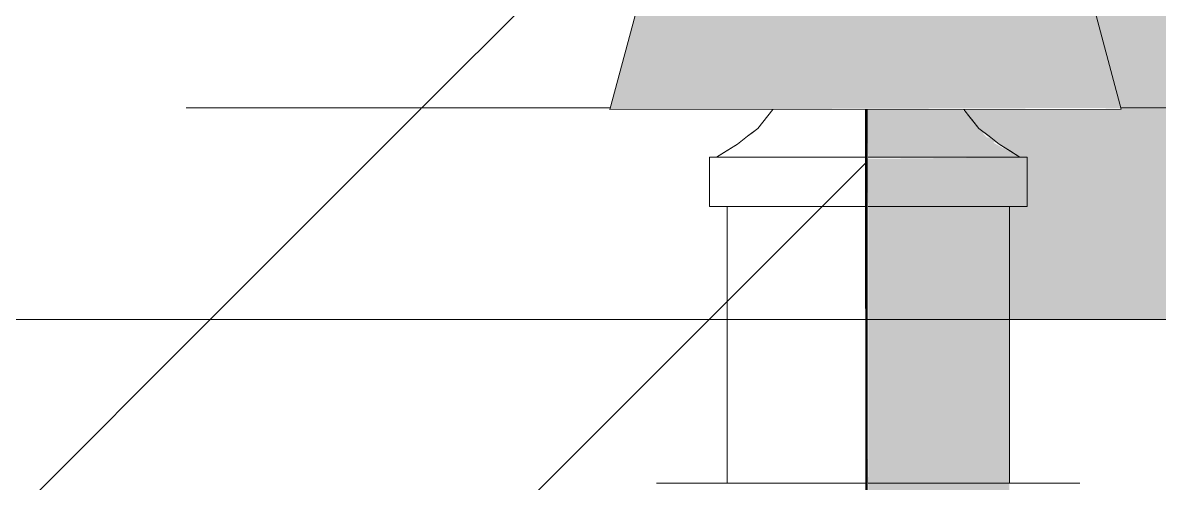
# Model space of a CAD drawing. Header units: millimetres. Extents: x 91786 to 132940, y -1987 to 10096.
# Drawn here: x 124412.3 to 124573.4, y 211.8 to 277.1 of the extents above; entities that cross this region are included whole.
import ezdxf

# ---------------------------------------------------------------- set-up
doc = ezdxf.new("R2010")
doc.units = ezdxf.units.MM
for name, color, linetype, lineweight in [('A-DETL-1', 7, 'Continuous', 40), ('A-DETL-GENF', 7, 'Continuous', 9), ('A-WALL-PATT', 7, 'Continuous', 9), ('I-WALL', 7, 'Continuous', 9), ('P-SANR-FIXT', 7, 'Continuous', 9), ('P-SANR-FIXT-3', 7, 'Continuous', 18)]:
    doc.layers.add(name, color=color, linetype=linetype, lineweight=lineweight)
doc.layers.add('A-DETL-GENF-1', color=7, linetype='Continuous', lineweight=9, true_color=0xe0e0e0)
doc.layers.add('P-SANR-FIXT-2', color=7, linetype='Continuous', lineweight=9, transparency=0.7)
pattern_1 = [(45, (127032.287, 0), (-35.3553, 35.3553), [])]

# ---------------------------------------------------------------- blocks, each defined once
blk = doc.blocks.new('Раковина Roca Debba 50x42 - гибкая подводка_ 640х550х165 PN6_3_ ХВ_ГВ накидная гайка BP DN15_ К-гл_кон_ П DN 50-32631442-Развертка 1_66-4')
at = {"layer": 'P-SANR-FIXT'}
for p, q in [((5787.29, 265), (5764.56, 265)), ((5764.56, 265), (5796.77, 265)), ((5796.77, 265), (5787.29, 265)), ((5807.59, 265), (5796.77, 265)), ((5796.77, 265), (5824.58, 265)), ((5819.56, 265), (5807.59, 265)), ((5824.58, 265), (5819.56, 265)), ((5921, 265), (5897.02, 265)), ((5897.02, 265), (5921, 265)), ((5661, 235), (5841.22, 235)), ((5861, 235), (5661, 235)), ((5841.36, 235), (5861, 235)), ((5921, 235), (5861, 235)), ((5861.22, 235), (5880.54, 235)), ((5880.67, 235), (5881.22, 235)), ((5881.22, 235), (5921, 235))]:
    blk.add_line(p, q, dxfattribs=at)
blk = doc.blocks.new('Раковина Roca Debba 50x42 - гибкая подводка_ 640х550х165 PN6_3_ ХВ_ГВ накидная гайка BP DN15_ К-гл_кон_ П DN 50-V55-Развертка 1_66-4')
at = {"layer": 'P-SANR-FIXT'}
for p, q in [((5765.5, 265), (5764.56, 265)), ((5764.56, 265), (5779.29, 265)), ((5787.29, 265), (5765.5, 265)), ((5779.29, 265), (5824.58, 265)), ((5796.77, 265), (5787.29, 265)), ((5819.56, 265), (5796.77, 265)), ((5824.58, 265), (5819.56, 265)), ((5921, 265), (5897.02, 265)), ((5897.02, 265), (5921, 265)), ((5661, 235), (5841.22, 235)), ((5841.22, 235), (5661, 235)), ((5841.36, 235), (5861, 235)), ((5861, 235), (5841.36, 235)), ((5861.22, 235), (5880.54, 235)), ((5880.54, 235), (5861.22, 235)), ((5880.67, 235), (5881.22, 235)), ((5881.22, 235), (5880.67, 235)), ((5881.22, 235), (5921, 235)), ((5921, 235), (5881.22, 235))]:
    blk.add_line(p, q, dxfattribs=at)
blk = doc.blocks.new('Раковина Roca Debba 50x42 - гибкая подводка_ 640х550х165 PN6_3_ ХВ_ГВ накидная гайка BP DN15_ К-гл_кон_ П DN 50-V56-Развертка 1_66-4')
at = {"layer": 'P-SANR-FIXT'}
for p, q in [((5772.93, 265), (5764.56, 265)), ((5764.56, 265), (5779.29, 265)), ((5824.58, 265), (5772.93, 265)), ((5779.29, 265), (5824.58, 265)), ((5921, 265), (5897.02, 265)), ((5897.02, 265), (5921, 265)), ((5661, 235), (5841.22, 235)), ((5841.22, 235), (5661, 235)), ((5841.36, 235), (5861, 235)), ((5861, 235), (5841.36, 235)), ((5861.22, 235), (5880.54, 235)), ((5880.54, 235), (5861.22, 235)), ((5880.67, 235), (5881.22, 235)), ((5881.22, 235), (5880.67, 235)), ((5881.22, 235), (5921, 235)), ((5921, 235), (5881.22, 235))]:
    blk.add_line(p, q, dxfattribs=at)
blk = doc.blocks.new('Раковина Roca Debba 50x42 - гибкая подводка_ 640х550х165 PN6_3_ ХВ_ГВ накидная гайка BP DN15_ К-гл_кон_ П DN 50-V57-Развертка 1_66-4')
at = {"layer": 'P-SANR-FIXT'}
for p, q in [((5824.58, 265), (5764.56, 265)), ((5764.56, 265), (5787.29, 265)), ((5787.29, 265), (5819.56, 265)), ((5819.56, 265), (5824.58, 265)), ((5921, 265), (5897.02, 265)), ((5897.02, 265), (5921, 265)), ((5661, 235), (5841.22, 235)), ((5841.22, 235), (5661, 235)), ((5841.36, 235), (5861, 235)), ((5861, 235), (5841.36, 235)), ((5861.22, 235), (5880.54, 235)), ((5880.54, 235), (5861.22, 235)), ((5880.67, 235), (5881.22, 235)), ((5881.22, 235), (5880.67, 235)), ((5881.22, 235), (5921, 235)), ((5921, 235), (5881.22, 235))]:
    blk.add_line(p, q, dxfattribs=at)
blk = doc.blocks.new('Раковина Roca Debba 50x42 - гибкая подводка_ 640х550х165 PN6_3_ ХВ_ГВ накидная гайка BP DN15_ К-гл_кон_ П DN 50-V58-Развертка 1_66-4')
at = {"layer": 'P-SANR-FIXT-2'}
for points in [[(5921, 265), (5921, 400), (5874.56, 400), (5874.56, 348.66), (5897.08, 265), (5902.84, 265)], [(5921, 235), (5921, 265), (5874.77, 264.75), (5876.78, 262.09), (5877.09, 261.67), (5877.71, 261.32), (5878.41, 260.67), (5879.43, 259.97), (5880.42, 259.39), (5882.72, 258), (5883.72, 258), (5883.72, 251), (5881.22, 251), (5881.22, 235), (5902.84, 235)]]:
    blk.add_hatch(color=256, dxfattribs=at).paths.add_polyline_path(points)
at = {"layer": 'P-SANR-FIXT'}
for p, q in [((5824.58, 265), (5764.56, 265)), ((5764.56, 265), (5824.58, 265)), ((5921, 265), (5897.02, 265)), ((5897.02, 265), (5921, 265)), ((5661, 235), (5841.22, 235)), ((5841.22, 235), (5661, 235)), ((5841.36, 235), (5861, 235)), ((5861, 235), (5841.36, 235)), ((5861.22, 235), (5880.54, 235)), ((5880.54, 235), (5861.22, 235)), ((5880.67, 235), (5881.22, 235)), ((5881.22, 235), (5880.67, 235)), ((5881.22, 235), (5921, 235)), ((5921, 235), (5881.22, 235))]:
    blk.add_line(p, q, dxfattribs=at)
blk = doc.blocks.new('сифон - Для раковины-V59-Развертка 1_66-4')
at = {"layer": 'P-SANR-FIXT'}
for p, q in [((5841.12, 211.78), (5831.22, 211.78)), ((5831.22, 211.78), (5861, 211.78)), ((5853.46, 211.78), (5841.12, 211.78)), ((5861, 211.78), (5853.5, 211.78)), ((5881.33, 211.78), (5861.22, 211.78)), ((5861.22, 211.78), (5891.22, 211.78)), ((5882.44, 211.78), (5881.33, 211.78)), ((5887.2, 211.78), (5882.44, 211.78)), ((5891.22, 211.78), (5887.2, 211.78))]:
    blk.add_line(p, q, dxfattribs=at)
at = {"layer": 'P-SANR-FIXT-3'}
for p, q in [((5838.72, 258), (5838.72, 251)), ((5838.72, 258), (5839.63, 258)), ((5843.02, 258), (5838.72, 258)), ((5839.72, 258), (5839.77, 258)), ((5839.77, 258), (5839.72, 258)), ((5839.77, 258), (5861, 258)), ((5861, 258), (5839.77, 258)), ((5839.83, 258), (5861, 258)), ((5861, 258), (5843.02, 258)), ((5861.22, 258), (5882.62, 258)), ((5882.62, 258), (5861.22, 258)), ((5861.22, 258), (5882.71, 258)), ((5882.71, 258), (5861.22, 258)), ((5883.72, 258), (5882.62, 258)), ((5882.81, 258), (5883.72, 258)), ((5883.72, 251), (5883.72, 258)), ((5840.98, 251), (5838.72, 251)), ((5838.72, 251), (5861, 251)), ((5861, 251), (5840.98, 251)), ((5841.22, 251), (5841.22, 235)), ((5861, 251), (5841.22, 251)), ((5841.22, 251), (5841.91, 251)), ((5841.91, 251), (5861, 251)), ((5861.22, 251), (5881.22, 251)), ((5881.22, 251), (5861.22, 251)), ((5881.47, 251), (5861.22, 251)), ((5861.22, 251), (5879.43, 251)), ((5879.43, 251), (5883.72, 251)), ((5881.22, 235), (5881.22, 251)), ((5883.72, 251), (5881.47, 251)), ((5841.22, 235), (5841.22, 211.78)), ((5881.22, 211.78), (5881.22, 235))]:
    blk.add_line(p, q, dxfattribs=at)
at = {"layer": 'P-SANR-FIXT-3', "flags": 128}
for points in [[(5839.72, 258), (5842.69, 259.87), (5844.11, 260.97), (5845.55, 262.05), (5847.69, 264.76)], [(5847.69, 264.76), (5845.55, 262.05), (5844.11, 260.97), (5842.69, 259.87), (5839.72, 258)], [(5874.75, 264.78), (5876.9, 262.05), (5878.34, 260.97), (5879.76, 259.87), (5882.72, 258)], [(5882.72, 258), (5879.76, 259.87), (5878.34, 260.97), (5876.9, 262.05), (5874.75, 264.78)]]:
    blk.add_lwpolyline(points, dxfattribs=at)
blk = doc.blocks.new('сифон - Для раковины-V61-Развертка 1_66-4')
at = {"layer": 'P-SANR-FIXT'}
for p, q in [((5832.25, 211.78), (5831.22, 211.78)), ((5831.22, 211.78), (5841.12, 211.78)), ((5835.24, 211.78), (5832.25, 211.78)), ((5840.01, 211.78), (5835.24, 211.78)), ((5841.12, 211.78), (5840.01, 211.78)), ((5853.46, 211.78), (5841.12, 211.78)), ((5841.12, 211.78), (5846.22, 211.78)), ((5846.22, 211.78), (5853.46, 211.78)), ((5861, 211.78), (5853.5, 211.78)), ((5853.5, 211.78), (5861, 211.78)), ((5881.33, 211.78), (5861.22, 211.78)), ((5861.22, 211.78), (5881.33, 211.78)), ((5891.22, 211.78), (5881.33, 211.78)), ((5881.33, 211.78), (5887.2, 211.78)), ((5887.2, 211.78), (5890.2, 211.78)), ((5890.2, 211.78), (5891.22, 211.78))]:
    blk.add_line(p, q, dxfattribs=at)
at = {"layer": 'P-SANR-FIXT-3'}
for p, q in [((5874.75, 264.78), (5875.74, 263.51)), ((5875.74, 263.51), (5874.75, 264.78)), ((5875.88, 263.34), (5876.9, 262.05)), ((5876.9, 262.05), (5875.88, 263.34)), ((5841.21, 258.94), (5842.69, 259.87)), ((5842.69, 259.87), (5841.21, 258.94)), ((5842.69, 259.87), (5843.4, 260.42)), ((5843.4, 260.42), (5842.69, 259.87)), ((5879.05, 260.42), (5879.76, 259.87)), ((5879.76, 259.87), (5879.05, 260.42)), ((5879.76, 259.87), (5881.23, 258.94)), ((5881.23, 258.94), (5879.76, 259.87)), ((5838.72, 258), (5838.72, 251)), ((5838.72, 258), (5839.63, 258)), ((5839.63, 258), (5838.72, 258)), ((5839.72, 258), (5841.21, 258.94)), ((5841.21, 258.94), (5839.72, 258)), ((5839.72, 258), (5839.77, 258)), ((5839.77, 258), (5839.72, 258)), ((5839.77, 258), (5861, 258)), ((5861, 258), (5839.77, 258)), ((5839.83, 258), (5861, 258)), ((5861, 258), (5839.83, 258)), ((5861.22, 258), (5868.18, 258)), ((5882.62, 258), (5861.22, 258)), ((5861.22, 258), (5882.71, 258)), ((5882.71, 258), (5861.22, 258)), ((5868.18, 258), (5874.45, 258)), ((5874.45, 258), (5882.62, 258)), ((5881.23, 258.94), (5882.72, 258)), ((5882.72, 258), (5881.23, 258.94)), ((5882.81, 258), (5883.72, 258)), ((5883.72, 258), (5882.81, 258)), ((5883.72, 251), (5883.72, 258)), ((5840.98, 251), (5838.72, 251)), ((5838.72, 251), (5840.98, 251)), ((5843.02, 251), (5840.98, 251)), ((5840.98, 251), (5861, 251)), ((5841.22, 251), (5841.22, 235)), ((5861, 251), (5841.22, 251)), ((5841.22, 251), (5851.22, 251)), ((5854.27, 251), (5843.02, 251)), ((5851.22, 251), (5861, 251)), ((5861, 251), (5854.27, 251)), ((5861.22, 251), (5881.22, 251)), ((5881.22, 251), (5861.22, 251)), ((5881.47, 251), (5861.22, 251)), ((5861.22, 251), (5881.47, 251)), ((5881.22, 235), (5881.22, 251)), ((5883.72, 251), (5881.47, 251)), ((5881.47, 251), (5883.72, 251)), ((5841.22, 235), (5841.22, 211.78)), ((5881.22, 211.78), (5881.22, 235))]:
    blk.add_line(p, q, dxfattribs=at)
at = {"layer": 'P-SANR-FIXT-3', "flags": 128}
for points in [[(5844.77, 261.47), (5845.55, 262.05), (5847.69, 264.76)], [(5847.69, 264.76), (5845.55, 262.05), (5844.77, 261.47)], [(5843.4, 260.42), (5844.11, 260.97), (5844.77, 261.47)], [(5844.77, 261.47), (5844.11, 260.97), (5843.4, 260.42)], [(5876.9, 262.05), (5878.34, 260.97), (5879.05, 260.42)], [(5879.05, 260.42), (5878.34, 260.97), (5876.9, 262.05)]]:
    blk.add_lwpolyline(points, dxfattribs=at)
blk = doc.blocks.new('сифон - Для раковины-V63-Развертка 1_66-4')
at = {"layer": 'P-SANR-FIXT'}
for p, q in [((5841.12, 211.78), (5831.22, 211.78)), ((5831.22, 211.78), (5832.25, 211.78)), ((5832.25, 211.78), (5841.12, 211.78)), ((5853.46, 211.78), (5841.12, 211.78)), ((5841.12, 211.78), (5853.46, 211.78)), ((5861, 211.78), (5853.5, 211.78)), ((5853.5, 211.78), (5861, 211.78)), ((5881.33, 211.78), (5861.22, 211.78)), ((5861.22, 211.78), (5881.33, 211.78)), ((5891.22, 211.78), (5881.33, 211.78)), ((5881.33, 211.78), (5887.2, 211.78)), ((5887.2, 211.78), (5891.22, 211.78))]:
    blk.add_line(p, q, dxfattribs=at)
at = {"layer": 'P-SANR-FIXT-3'}
for p, q in [((5874.75, 264.78), (5875.74, 263.51)), ((5875.74, 263.51), (5874.75, 264.78)), ((5875.88, 263.34), (5876.9, 262.05)), ((5876.9, 262.05), (5875.88, 263.34)), ((5878.34, 260.97), (5876.9, 262.05)), ((5879.05, 260.42), (5878.34, 260.97)), ((5841.21, 258.94), (5842.69, 259.87)), ((5842.69, 259.87), (5841.21, 258.94)), ((5842.69, 259.87), (5843.4, 260.42)), ((5843.4, 260.42), (5842.69, 259.87)), ((5879.05, 260.42), (5879.76, 259.87)), ((5879.76, 259.87), (5879.05, 260.42)), ((5879.76, 259.87), (5881.23, 258.94)), ((5881.23, 258.94), (5879.76, 259.87)), ((5838.72, 258), (5838.72, 251)), ((5838.72, 258), (5839.63, 258)), ((5839.63, 258), (5838.72, 258)), ((5839.72, 258), (5841.21, 258.94)), ((5841.21, 258.94), (5839.72, 258)), ((5839.72, 258), (5839.77, 258)), ((5839.77, 258), (5839.72, 258)), ((5839.77, 258), (5861, 258)), ((5861, 258), (5839.77, 258)), ((5839.83, 258), (5861, 258)), ((5861, 258), (5839.83, 258)), ((5861.22, 258), (5882.62, 258)), ((5874.45, 258), (5861.22, 258)), ((5861.22, 258), (5882.71, 258)), ((5873.86, 258), (5861.22, 258)), ((5881.67, 258), (5873.86, 258)), ((5879.43, 258), (5874.45, 258)), ((5882.62, 258), (5879.43, 258)), ((5881.23, 258.94), (5882.72, 258)), ((5882.72, 258), (5881.23, 258.94)), ((5882.71, 258), (5881.67, 258)), ((5882.81, 258), (5883.72, 258)), ((5883.72, 258), (5882.81, 258)), ((5883.72, 251), (5883.72, 258)), ((5840.98, 251), (5838.72, 251)), ((5838.72, 251), (5839.83, 251)), ((5839.83, 251), (5840.98, 251)), ((5861, 251), (5840.98, 251)), ((5840.98, 251), (5861, 251)), ((5841.22, 251), (5841.22, 235)), ((5861, 251), (5841.22, 251)), ((5841.22, 251), (5861, 251)), ((5861.22, 251), (5881.22, 251)), ((5878.54, 251), (5861.22, 251)), ((5868.18, 251), (5861.22, 251)), ((5861.22, 251), (5868.18, 251)), ((5881.47, 251), (5868.18, 251)), ((5868.18, 251), (5879.43, 251)), ((5881.22, 251), (5878.54, 251)), ((5879.43, 251), (5881.47, 251)), ((5881.22, 235), (5881.22, 251)), ((5883.72, 251), (5881.47, 251)), ((5881.47, 251), (5883.72, 251)), ((5841.22, 235), (5841.22, 211.78)), ((5881.22, 211.78), (5881.22, 235))]:
    blk.add_line(p, q, dxfattribs=at)
at = {"layer": 'P-SANR-FIXT-3', "flags": 128}
for points in [[(5844.77, 261.47), (5845.55, 262.05), (5847.69, 264.76)], [(5847.69, 264.76), (5845.55, 262.05), (5844.77, 261.47)], [(5843.4, 260.42), (5844.11, 260.97), (5844.77, 261.47)], [(5844.77, 261.47), (5844.11, 260.97), (5843.4, 260.42)], [(5876.9, 262.05), (5878.34, 260.97), (5879.05, 260.42)]]:
    blk.add_lwpolyline(points, dxfattribs=at)
blk = doc.blocks.new('сифон - Для раковины-V65-Развертка 1_66-4')
at = {"layer": 'P-SANR-FIXT'}
for p, q in [((5841.12, 211.78), (5831.22, 211.78)), ((5831.22, 211.78), (5841.12, 211.78)), ((5853.46, 211.78), (5841.12, 211.78)), ((5841.12, 211.78), (5846.22, 211.78)), ((5846.22, 211.78), (5853.46, 211.78)), ((5861, 211.78), (5853.5, 211.78)), ((5853.5, 211.78), (5861, 211.78)), ((5881.33, 211.78), (5861.22, 211.78)), ((5861.22, 211.78), (5881.33, 211.78)), ((5891.22, 211.78), (5881.33, 211.78)), ((5881.33, 211.78), (5891.22, 211.78))]:
    blk.add_line(p, q, dxfattribs=at)
at = {"layer": 'P-SANR-FIXT-3'}
for p, q in [((5874.75, 264.78), (5875.74, 263.51)), ((5875.74, 263.51), (5874.75, 264.78)), ((5875.88, 263.34), (5876.9, 262.05)), ((5876.9, 262.05), (5875.88, 263.34)), ((5841.21, 258.94), (5842.69, 259.87)), ((5842.69, 259.87), (5841.21, 258.94)), ((5842.69, 259.87), (5843.4, 260.42)), ((5843.4, 260.42), (5842.69, 259.87)), ((5879.05, 260.42), (5879.76, 259.87)), ((5879.76, 259.87), (5879.05, 260.42)), ((5879.76, 259.87), (5881.23, 258.94)), ((5881.23, 258.94), (5879.76, 259.87)), ((5838.72, 258), (5838.72, 251)), ((5838.72, 258), (5839.63, 258)), ((5839.63, 258), (5838.72, 258)), ((5839.72, 258), (5841.21, 258.94)), ((5841.21, 258.94), (5839.72, 258)), ((5839.72, 258), (5839.77, 258)), ((5839.77, 258), (5839.72, 258)), ((5839.77, 258), (5840.78, 258)), ((5843.83, 258), (5839.77, 258)), ((5839.83, 258), (5843.02, 258)), ((5843.02, 258), (5839.83, 258)), ((5840.78, 258), (5843.83, 258)), ((5843.02, 258), (5861, 258)), ((5848, 258), (5843.02, 258)), ((5843.83, 258), (5861, 258)), ((5854.58, 258), (5843.83, 258)), ((5861, 258), (5848, 258)), ((5861, 258), (5854.58, 258)), ((5861.22, 258), (5879.43, 258)), ((5879.43, 258), (5861.22, 258)), ((5861.22, 258), (5882.71, 258)), ((5881.67, 258), (5861.22, 258)), ((5879.43, 258), (5882.62, 258)), ((5882.62, 258), (5879.43, 258)), ((5881.23, 258.94), (5882.72, 258)), ((5882.72, 258), (5881.23, 258.94)), ((5882.71, 258), (5881.67, 258)), ((5882.81, 258), (5883.72, 258)), ((5883.72, 258), (5882.81, 258)), ((5883.72, 251), (5883.72, 258)), ((5840.98, 251), (5838.72, 251)), ((5838.72, 251), (5840.98, 251)), ((5843.02, 251), (5840.98, 251)), ((5840.98, 251), (5843.02, 251)), ((5841.22, 251), (5841.22, 235)), ((5841.91, 251), (5841.22, 251)), ((5841.22, 251), (5843.9, 251)), ((5861, 251), (5841.91, 251)), ((5848, 251), (5843.02, 251)), ((5843.02, 251), (5861, 251)), ((5843.9, 251), (5847.08, 251)), ((5847.08, 251), (5851.22, 251)), ((5854.27, 251), (5848, 251)), ((5851.22, 251), (5861, 251)), ((5861, 251), (5854.27, 251)), ((5861.22, 251), (5871.22, 251)), ((5871.22, 251), (5861.22, 251)), ((5868.18, 251), (5861.22, 251)), ((5861.22, 251), (5879.43, 251)), ((5874.45, 251), (5868.18, 251)), ((5871.22, 251), (5881.22, 251)), ((5875.37, 251), (5871.22, 251)), ((5881.47, 251), (5874.45, 251)), ((5878.54, 251), (5875.37, 251)), ((5881.22, 251), (5878.54, 251)), ((5879.43, 251), (5881.47, 251)), ((5881.22, 235), (5881.22, 251)), ((5883.72, 251), (5881.47, 251)), ((5881.47, 251), (5883.72, 251)), ((5841.22, 235), (5841.22, 211.78)), ((5881.22, 211.78), (5881.22, 235))]:
    blk.add_line(p, q, dxfattribs=at)
at = {"layer": 'P-SANR-FIXT-3', "flags": 128}
for points in [[(5844.77, 261.47), (5845.55, 262.05), (5847.69, 264.76)], [(5847.69, 264.76), (5845.55, 262.05), (5844.77, 261.47)], [(5843.4, 260.42), (5844.11, 260.97), (5844.77, 261.47)], [(5844.77, 261.47), (5844.11, 260.97), (5843.4, 260.42)], [(5876.9, 262.05), (5878.34, 260.97), (5879.05, 260.42)], [(5879.05, 260.42), (5878.34, 260.97), (5876.9, 262.05)]]:
    blk.add_lwpolyline(points, dxfattribs=at)
blk = doc.blocks.new('сифон - Для раковины-V67-Развертка 1_66-4')
at = {"layer": 'P-SANR-FIXT-2'}
for points in [[(5878.41, 258), (5882.62, 258.06), (5878.92, 260.07), (5879.32, 260.21), (5878.27, 260.73), (5877.99, 260.85), (5877.32, 261.56), (5876.9, 262.05), (5874.56, 264.78), (5861, 264.75), (5861.22, 258), (5875.88, 258)], [(5866.89, 251), (5883.72, 251), (5883.72, 258), (5861, 257.77), (5861.22, 251), (5866.4, 251)], [(5873.18, 211.78), (5881.22, 211.78), (5881.22, 235), (5861.22, 235), (5861.22, 211.78), (5871.22, 211.78)], [(5861, 211.78), (5861.22, 211.78), (5861, 223.67)]]:
    blk.add_hatch(color=256, dxfattribs=at).paths.add_polyline_path(points)
h = blk.add_hatch(color=256, dxfattribs=at)
h.paths.add_polyline_path([(5866.4, 168), (5881.22, 168), (5881.22, 211.78), (5861.22, 211.78), (5861.22, 168)])
h.paths.add_polyline_path([(5866.4, 235), (5881.22, 235), (5881.22, 251), (5861.22, 251), (5861.22, 235), (5862.22, 235)])
at = {"layer": 'P-SANR-FIXT'}
for p, q in [((5841.12, 211.78), (5831.22, 211.78)), ((5831.22, 211.78), (5841.12, 211.78)), ((5846.22, 211.78), (5841.12, 211.78)), ((5841.12, 211.78), (5853.46, 211.78)), ((5853.46, 211.78), (5846.22, 211.78)), ((5861, 211.78), (5853.5, 211.78)), ((5853.5, 211.78), (5861, 211.78)), ((5876.22, 211.78), (5861.22, 211.78)), ((5861.22, 211.78), (5881.33, 211.78)), ((5881.33, 211.78), (5876.22, 211.78)), ((5891.22, 211.78), (5881.33, 211.78)), ((5881.33, 211.78), (5887.2, 211.78)), ((5887.2, 211.78), (5891.22, 211.78))]:
    blk.add_line(p, q, dxfattribs=at)
at = {"layer": 'P-SANR-FIXT-3'}
for p, q in [((5845.55, 262.05), (5847.69, 264.76)), ((5874.75, 264.78), (5875.74, 263.51)), ((5875.74, 263.51), (5874.75, 264.78)), ((5875.88, 263.34), (5876.9, 262.05)), ((5876.9, 262.05), (5875.88, 263.34)), ((5844.77, 261.47), (5845.55, 262.05)), ((5841.21, 258.94), (5842.69, 259.87)), ((5842.69, 259.87), (5841.21, 258.94)), ((5842.69, 259.87), (5843.4, 260.42)), ((5843.4, 260.42), (5842.69, 259.87)), ((5879.05, 260.42), (5879.76, 259.87)), ((5879.76, 259.87), (5879.05, 260.42)), ((5879.76, 259.87), (5881.23, 258.94)), ((5881.23, 258.94), (5879.76, 259.87)), ((5838.72, 258), (5838.72, 251)), ((5838.72, 258), (5839.63, 258)), ((5839.63, 258), (5838.72, 258)), ((5839.72, 258), (5841.21, 258.94)), ((5841.21, 258.94), (5839.72, 258)), ((5839.72, 258), (5839.77, 258)), ((5839.77, 258), (5839.72, 258)), ((5839.77, 258), (5843.83, 258)), ((5848.59, 258), (5839.77, 258)), ((5839.83, 258), (5854.27, 258)), ((5854.27, 258), (5839.83, 258)), ((5843.83, 258), (5848.59, 258)), ((5848.59, 258), (5854.58, 258)), ((5861, 258), (5848.59, 258)), ((5854.27, 258), (5861, 258)), ((5861, 258), (5854.27, 258)), ((5854.58, 258), (5861, 258)), ((5861.22, 258), (5874.45, 258)), ((5868.18, 258), (5861.22, 258)), ((5861.22, 258), (5867.87, 258)), ((5882.71, 258), (5861.22, 258)), ((5867.87, 258), (5882.71, 258)), ((5879.43, 258), (5868.18, 258)), ((5874.45, 258), (5882.62, 258)), ((5882.62, 258), (5879.43, 258)), ((5881.23, 258.94), (5882.72, 258)), ((5882.72, 258), (5881.23, 258.94)), ((5882.81, 258), (5883.72, 258)), ((5883.72, 258), (5882.81, 258)), ((5883.72, 251), (5883.72, 258)), ((5839.83, 251), (5838.72, 251)), ((5838.72, 251), (5840.98, 251)), ((5840.98, 251), (5839.83, 251)), ((5843.02, 251), (5840.98, 251)), ((5840.98, 251), (5843.02, 251)), ((5841.22, 251), (5841.22, 235)), ((5847.08, 251), (5841.22, 251)), ((5841.22, 251), (5841.91, 251)), ((5841.91, 251), (5851.22, 251)), ((5854.27, 251), (5843.02, 251)), ((5843.02, 251), (5848, 251)), ((5861, 251), (5847.08, 251)), ((5848, 251), (5861, 251)), ((5851.22, 251), (5861, 251)), ((5861, 251), (5854.27, 251)), ((5861.22, 251), (5881.22, 251)), ((5866.4, 251), (5861.22, 251)), ((5881.47, 251), (5861.22, 251)), ((5861.22, 251), (5879.43, 251)), ((5871.22, 251), (5866.4, 251)), ((5875.37, 251), (5871.22, 251)), ((5878.54, 251), (5875.37, 251)), ((5881.22, 251), (5878.54, 251)), ((5879.43, 251), (5881.47, 251)), ((5881.22, 235), (5881.22, 251)), ((5883.72, 251), (5881.47, 251)), ((5881.47, 251), (5882.62, 251)), ((5882.62, 251), (5883.72, 251)), ((5841.22, 235), (5841.22, 211.78)), ((5881.22, 211.78), (5881.22, 235))]:
    blk.add_line(p, q, dxfattribs=at)
at = {"layer": 'P-SANR-FIXT-3', "flags": 128}
for points in [[(5847.69, 264.76), (5845.55, 262.05), (5844.77, 261.47)], [(5843.4, 260.42), (5844.11, 260.97), (5844.77, 261.47)], [(5844.77, 261.47), (5844.11, 260.97), (5843.4, 260.42)], [(5876.9, 262.05), (5878.34, 260.97), (5879.05, 260.42)], [(5879.05, 260.42), (5878.34, 260.97), (5876.9, 262.05)]]:
    blk.add_lwpolyline(points, dxfattribs=at)
blk = doc.blocks.new('Начало раскладки_красным - Начало раскладки_красным-V73-Развертка 1_66-4')
at = {"layer": 'A-DETL-GENF'}
blk.add_hatch(color=256, dxfattribs=at).paths.add_polyline_path([(5824.61, 264.75), (5897.02, 265), (5860.77, 400), (5824.68, 265)])
for p, q in [((5860.77, 400), (5824.61, 264.75)), ((5860.77, 400), (5824.61, 264.75)), ((5897.08, 264.79), (5860.77, 400)), ((5860.77, 400), (5897.08, 264.79)), ((5824.61, 264.75), (5897.08, 264.79)), ((5824.61, 264.75), (5897.08, 264.79)), ((5860.98, 30), (5860.84, 264.77))]:
    blk.add_line(p, q, dxfattribs=at)

msp = doc.modelspace()

# ---------------------------------------------------------------- hatches: boundary and pattern name
at = {"layer": 'A-DETL-GENF-1'}
h = msp.add_hatch(dxfattribs=at)
h.set_pattern_fill('FP_31', color=256, style=0, pattern_type=2)
h.set_pattern_definition(pattern_1)
h.paths.add_polyline_path([(124331.9, 0), (124531.74, 0), (124531.74, 11), (124502.12, 11), (124501.84, 89), (124415.43, 89), (124415.43, 95), (124341.06, 95), (124341.06, 75), (124332.12, 75), (124332.12, 155), (124341.06, 155), (124341.06, 135), (124415.43, 135), (124415.43, 141), (124502.12, 141), (124502.12, 211.78), (124512.12, 211.78), (124512.12, 235), (124331.9, 235), (124331.9, 55.86)])
h.paths.add_polyline_path([(124489.32, 498.99), (124488.84, 499.1), (124489.02, 498.98)])
h.paths.add_polyline_path([(124429.96, 400), (124531.9, 400), (124531.9, 503.07), (124531.15, 502.89), (124530.7, 502.59), (124528.8, 502), (124526.48, 500.51), (124524.03, 499.57), (124520.9, 499.71), (124517.57, 500.28), (124515.6, 500.14), (124515.32, 501.08), (124515.09, 501.32), (124510.91, 501.05), (124485.89, 498.67), (124480.77, 498.24), (124483.1, 498.32), (124480.21, 497.82), (124467.44, 495.61), (124453.96, 490.92), (124442.25, 483.26), (124433.85, 472.73), (124428.97, 457.66), (124418.91, 400), (124419.7, 400)])
h.paths.add_polyline_path([(124404.53, 535.54), (124404.62, 535.72), (124404.62, 535.56)])
h.paths.add_polyline_path([(124505.46, 545.54), (124505.8, 545.02), (124506.3, 544.73), (124507.12, 543.63), (124506.92, 542.95), (124507.14, 544.11), (124506.92, 544.33), (124505.46, 545.53)])
h.paths.add_polyline_path([(124505.84, 541.55), (124506.03, 542.13), (124505.82, 541.79), (124505.83, 541.7)])
h.paths.add_polyline_path([(124464.42, 534.61), (124464.42, 534.43), (124462.43, 534.09), (124462.52, 534.31), (124463.59, 534.48)])
h.paths.add_polyline_path([(124459.66, 533.47), (124461.84, 534.01), (124462.52, 533.77), (124460.42, 533.41), (124459.64, 533.46)])
h.paths.add_polyline_path([(124445.4, 524.2), (124444.28, 523.95), (124444.94, 524.06)])
h.paths.add_polyline_path([(124440.88, 520.53), (124440.14, 520.63), (124440.16, 520.55)])
h.paths.add_polyline_path([(124437.17, 517.02), (124437.91, 517.67), (124438.45, 517.96), (124438.22, 517.25), (124437.57, 516.83), (124437.17, 516.91)])
h.paths.add_polyline_path([(124453.84, 508.83), (124455.79, 509.26), (124454.15, 509.2), (124452.49, 508.96)])
h.paths.add_polyline_path([(124444.32, 508.02), (124437.32, 507.62), (124438.94, 507.54), (124444.79, 508.06)])
h.paths.add_polyline_path([(124465.05, 510.25), (124465.17, 510.02), (124469.71, 510.65), (124465.17, 510.26)])
h.paths.add_polyline_path([(124489.48, 512.44), (124487.16, 512.27), (124485.74, 511.8), (124485.85, 511.65), (124488.76, 512.35)])
h.paths.add_polyline_path([(124331.9, 400), (124373.16, 400), (124388.54, 493.98), (124392.12, 513.97), (124392.34, 514.01), (124392.6, 514.62), (124392.6, 515.92), (124394.88, 515.76), (124397.08, 520.14), (124399.3, 522.93), (124401.61, 522.83), (124399.65, 523.82), (124393.46, 528.03), (124394.61, 534.37), (124398.42, 534.86), (124398.35, 535.08), (124398.76, 534.86), (124399.36, 534.83), (124410.16, 536.1), (124411.46, 536.28), (124411.98, 536.08), (124412.67, 536.29), (124414.01, 536.4), (124414.13, 536.49), (124421.34, 537.44), (124506.36, 545.34), (124506.95, 545), (124507.57, 544.02), (124507.59, 543.09), (124506.98, 542.05), (124505.51, 541.52), (124491.69, 540.43), (124491.21, 540.61), (124490.23, 540.35), (124490.23, 540.17), (124481.21, 539.2), (124480.03, 538.94), (124478.62, 538.61), (124470.9, 536.98), (124470.7, 536.74), (124470.43, 536.45), (124457.69, 532.85), (124458.15, 532.82), (124461.74, 533.39), (124461.41, 533.1), (124460.56, 532.72), (124459.29, 532.47), (124458.15, 532.34), (124457.82, 531.97), (124454.67, 530.29), (124452.46, 529.43), (124453.11, 529.24), (124451.4, 528.56), (124450.99, 528.56), (124450.63, 528.06), (124450.48, 527.97), (124449.95, 527.61), (124450.34, 527.47), (124447.4, 526.32), (124447.4, 525.92), (124446.35, 525.45), (124446.35, 525.19), (124444.71, 523.59), (124441.76, 522.2), (124442.46, 521.96), (124441.68, 521.49), (124441.86, 521.34), (124441.32, 520.85), (124440.13, 520.08), (124440.66, 520.04), (124440.38, 519.58), (124438.84, 518.45), (124438.27, 518.53), (124436.87, 517.42), (124436.91, 517.12), (124437.07, 516.97), (124436.58, 516.46), (124436.7, 516.09), (124436.08, 514.9), (124435.42, 514.72), (124435.41, 514.52), (124434.72, 514.1), (124434.8, 513.05), (124434.45, 512.49), (124434.1, 512.63), (124433.53, 512.09), (124433.77, 511.62), (124433.91, 511.41), (124434.17, 511.25), (124433.56, 510.53), (124431.15, 510.86), (124431.34, 509.45), (124433.49, 509.09), (124433.28, 508.05), (124443.22, 508.07), (124445.05, 508.23), (124448.21, 508.82), (124448.21, 509), (124460.19, 510.02), (124462.53, 510.05), (124466.82, 510.61), (124489.92, 512.83), (124490.17, 512.59), (124489.92, 512.39), (124491.07, 512.51), (124498.28, 513.32), (124500.38, 513.24), (124501.46, 513.45), (124507.81, 514.01), (124507.81, 513.74), (124510.34, 514.09), (124510.83, 514.29), (124517.33, 514.75), (124518.7, 514.81), (124521.16, 515.11), (124517.93, 515.06), (124517.93, 515.22), (124528.9, 516.26), (124531.9, 516.59), (124531.9, 600), (124331.9, 600), (124331.9, 483)])
h.paths.add_polyline_path([(124482.22, 499.07), (124482.22, 499.27), (124482.06, 499.09)])
h.paths.add_polyline_path([(124508.7, 501.21), (124508.66, 501.36), (124508.66, 501.21)])
h.paths.add_polyline_path([(124445.12, 508.71), (124446.86, 508.93), (124446.28, 508.82)])
h.paths.add_polyline_path([(124462.94, 510.08), (124463.51, 510.28), (124463.27, 510.14)])
h.paths.add_polyline_path([(124471.95, 510.69), (124471.44, 510.8), (124471.12, 510.73)])
h.paths.add_polyline_path([(124505.04, 513.65), (124504.48, 513.75), (124504.85, 513.67)])
h.paths.add_polyline_path([(124511.6, 514.37), (124512.14, 514.6), (124511.68, 514.38)])
h.paths.add_polyline_path([(124526.06, 515.31), (124525.43, 515.4), (124524.69, 515.32)])
h.paths.add_polyline_path([(124427.93, 518.14), (124438.94, 524.62), (124443.73, 527.16), (124443.29, 526.46), (124444.67, 527.46), (124445.84, 528.27), (124435.48, 522.55), (124427.9, 518.14)])
h.paths.add_polyline_path([(124448.55, 529.03), (124451.26, 530.07), (124452.1, 530.36), (124451.87, 530.5), (124454.67, 531.27), (124453.11, 531.21), (124453.11, 531.53), (124450.49, 530.13), (124448.72, 529.14)])
h.paths.add_polyline_path([(124458.75, 532.04), (124458.4, 532.27), (124458.9, 532.1)])
h.paths.add_polyline_path([(124476.08, 537.91), (124486.55, 539.62), (124484.09, 538.99), (124476.18, 537.92)])
h.paths.add_polyline_path([(124489.07, 539.95), (124490.78, 540.04), (124490.02, 539.98), (124489.23, 539.95)])
h = msp.add_hatch(dxfattribs=at)
h.set_pattern_fill('FP_31', color=256, style=0, pattern_type=2)
h.set_pattern_definition(pattern_1)
h.paths.add_polyline_path([(124502.12, 11), (124531.74, 11), (124531.74, 89), (124502.12, 89), (124502.12, 25.35)])
h.paths.add_polyline_path([(124339.77, 75), (124341.06, 75), (124341.06, 155), (124332.12, 155), (124332.12, 75)])
h.paths.add_polyline_path([(124501.84, 89), (124502.12, 89.23), (124501.84, 95), (124415.43, 95), (124415.43, 89), (124483.87, 89)])
h.paths.add_polyline_path([(124502.12, 141), (124512.12, 141), (124512.12, 161), (124509.62, 161), (124509.87, 168), (124512.12, 168), (124512.12, 211.78), (124502.12, 211.78), (124502.12, 147.39)])
h.paths.add_polyline_path([(124483.12, 135), (124502.12, 135), (124501.84, 141), (124415.43, 141), (124415.43, 135), (124476.12, 135)])
h.paths.add_polyline_path([(124501.84, 235), (124512.12, 235), (124512.12, 251), (124509.62, 251), (124509.62, 258), (124510.83, 258.13), (124514.42, 260.07), (124514.02, 260.21), (124515.32, 260.86), (124515.4, 260.89), (124516.13, 261.8), (124517.17, 262.97), (124518.42, 264.76), (124435.45, 265), (124435.45, 400), (124331.9, 400), (124331.9, 399.13), (124367.97, 264.79), (124331.9, 264.75), (124331.9, 235), (124429.96, 235)])
h = msp.add_hatch(dxfattribs=at)
h.set_pattern_fill('FP_31', color=256, style=0, pattern_type=2)
h.set_pattern_definition(pattern_1)
h.paths.add_polyline_path([(124502.12, 89), (124531.74, 89), (124531.74, 95), (124502.12, 95), (124502.12, 89.23)])
h.paths.add_polyline_path([(124506.14, 135), (124512.12, 135), (124512.12, 141), (124502.12, 141), (124502.12, 135), (124504.99, 135)])
h.paths.add_polyline_path([(124458.18, 265), (124495.57, 265), (124531.66, 400), (124435.45, 400), (124435.45, 265), (124450.19, 265)])
h = msp.add_hatch(dxfattribs=at)
h.set_pattern_fill('FP_31', color=256, style=0, pattern_type=2)
h.set_pattern_definition(pattern_1)
h.paths.add_polyline_path([(124502.12, 95), (124501.84, 135), (124415.43, 135), (124415.43, 134.32), (124476.12, 134.32), (124476.12, 133.38), (124415.43, 133.38), (124415.43, 132.32), (124476.12, 132.14), (124476.12, 97.68), (124415.43, 97.68), (124415.43, 96.62), (124476.12, 96.62), (124476.12, 95.68), (124415.43, 95.68), (124415.43, 95), (124501.84, 95)])
h.paths.add_polyline_path([(124515.76, 141), (124531.9, 141), (124531.9, 211.78), (124512.12, 211.78), (124512.12, 168), (124509.62, 168), (124509.7, 161), (124512.12, 161), (124512.28, 141), (124514.93, 141)])
h.paths.add_polyline_path([(124512.12, 235), (124531.9, 235), (124531.69, 264.77), (124518.42, 264.56), (124515.2, 260.81), (124513.92, 259.97), (124513.33, 259.61), (124510.62, 258), (124509.62, 258), (124509.62, 251), (124512.12, 251), (124512.12, 238.92)])
h = msp.add_hatch(dxfattribs=at)
h.set_pattern_fill('FP_31', color=256, style=0, pattern_type=2)
h.set_pattern_definition(pattern_1)
h.paths.add_polyline_path([(124341.06, 95), (124415.43, 95), (124415.43, 135), (124341.06, 135), (124341.06, 95.68)])
h.paths.add_polyline_path([(124517.12, 211.78), (124531.9, 211.78), (124531.9, 235), (124512.12, 235), (124512.12, 211.78), (124516.3, 211.78)])
at = {"layer": 'A-WALL-PATT'}
h = msp.add_hatch(dxfattribs=at)
h.set_pattern_fill('FP_26', color=256, style=0, pattern_type=2)
h.set_pattern_definition([(90, (126761.9, 0), (-600, 4e-14), []), (180, (126761.9, 0), (-7e-14, -600), [])])
h.paths.add_polyline_path([(126019.97, 493.66), (126020.15, 493.94), (126020.28, 494.88), (126020.51, 495.09), (126020.69, 495.3), (126020.71, 495.71), (126021.4, 495.21), (126021.76, 495.45), (126021.4, 496.05), (126021.94, 496.12), (126020.82, 498.93), (126020.91, 507.13), (126020.67, 507.13), (126020.46, 506.23), (126020.29, 506.33), (126020.14, 510.54), (126019.87, 501.16), (126019.8, 494.58), (126019.96, 493.7)])
h.paths.add_polyline_path([(124541.16, 516.75), (124541.66, 516.46), (124541.2, 516.74)])
h.paths.add_polyline_path([(124541.4, 504.3), (124540.6, 504.3), (124541.16, 504.27)])
h.paths.add_polyline_path([(126161.9, 0), (126161.9, 235), (126071.46, 235), (126071.46, 196.05), (126076.1, 190), (126080.09, 180.35), (126081.46, 170), (126080.09, 159.65), (126076.1, 150), (126071.46, 143.95), (126071.46, 66), (126011.46, 66), (126011.46, 143.95), (126006.82, 150), (126002.82, 159.65), (126001.46, 170), (126002.82, 180.35), (126006.82, 190), (126011.46, 196.05), (126011.46, 235), (125720.9, 235), (125720.9, 400), (126017.96, 400), (126019.74, 490.7), (126019.75, 491.14), (126019.72, 502.74), (126020.32, 522.01), (126021.05, 543.03), (126020.77, 542.1), (126020.88, 544.83), (126021.1, 545.02), (126021.1, 545.54), (126060.69, 545.27), (126061.14, 530.78), (126062.47, 482.37), (126064.03, 400), (126161.9, 400), (126161.9, 600), (126255.9, 600), (126255.9, 603.38), (126267.77, 603.38), (126267.77, 616.7), (126268.27, 617.2), (126274.82, 617.49), (126275.11, 618.19), (126275.07, 627.85), (126273.73, 627.85), (126273.23, 628.35), (126273.23, 650.64), (126273.73, 651.14), (126278.55, 651.65), (126283.4, 651.82), (126291.68, 651.29), (126293.06, 651.14), (126293.56, 650.64), (126293.56, 628.35), (126293.06, 627.85), (126291.68, 627.85), (126291.97, 617.49), (126292.67, 617.2), (126298.52, 617.2), (126299.02, 616.7), (126299.02, 603.38), (126310.9, 603.38), (126310.9, 600), (126750.9, 600), (126750.9, 1800), (124531.9, 1800), (124532.03, 516.55), (124531.9, 516.25), (124532.17, 516.11), (124534.93, 516.21), (124538.14, 516.58), (124540.44, 517.08), (124539.55, 517.16), (124542.63, 517.01), (124543.78, 516.5), (124546.22, 514.27), (124547.08, 512.58), (124547.42, 510.91), (124546.94, 507.85), (124545.57, 505.6), (124543.99, 504.37), (124542.03, 503.55), (124541.51, 503.66), (124541.88, 504.22), (124539.54, 503.93), (124538.3, 503.66), (124538.2, 503.53), (124531.9, 502.88), (124531.9, 400), (124751.9, 400), (124751.9, 235), (124552.12, 235), (124552.12, 211.78), (124562.12, 211.78), (124562.12, 135), (124925.36, 135), (124910.92, 143.36), (124908.25, 144.95), (124890.55, 159.45), (124874.54, 175.83), (124860.65, 194.88), (124849.82, 214.93), (124840.78, 239.06), (124835.57, 262.12), (124833.44, 289.25), (124833.24, 610.15), (124848.23, 610.15), (124848.4, 289.25), (124849.82, 267.45), (124856.66, 238.5), (124864.59, 217.66), (124875.42, 199.41), (124887.75, 182.91), (124902.31, 168.34), (124919.16, 155.77), (124936.22, 145.74), (124955.6, 137.92), (124965.88, 135), (125041.68, 135.03), (125043.18, 135.34), (125062.41, 142.04), (125080.73, 151.32), (125099.1, 164.25), (125113.93, 177.9), (125127.4, 194.1), (125137.48, 209.58), (125146.47, 228.27), (125153.39, 250.05), (125157.02, 269.43), (125158.29, 289.25), (125158.29, 724), (125141.34, 724), (125139.79, 725.19), (125139.74, 727.08), (125139.74, 774.4), (125140.92, 775.95), (125141.34, 776), (125154.11, 776), (125154.18, 788.1), (125154.24, 789.75), (125153.74, 789.75), (125153.74, 995.75), (125177.74, 995.75), (125177.54, 789.75), (125177.24, 789.75), (125177.3, 788.1), (125177.54, 785.75), (125177.54, 776), (125190.55, 775.95), (125191.27, 775.53), (125191.74, 774.4), (125191.68, 725.19), (125190.94, 724.21), (125190.14, 724), (125173.29, 724), (125173.03, 285.25), (125171.84, 266.54), (125167.51, 244.23), (125160.2, 222.3), (125150.04, 201.46), (125137.58, 182.56), (125122.51, 165.21), (125106.95, 151.24), (125086.67, 137.66), (125081.4, 135), (125431.74, 135), (125431.74, 0), (126157.24, 0)])
h.paths.add_polyline_path([(126061.61, 483.58), (126062.34, 487.37), (126062.08, 486.21), (126061.81, 484.71)])
h.paths.add_polyline_path([(126061.79, 492.45), (126062.2, 493.69), (126061.54, 509.24), (126061.1, 508.4), (126060.81, 504.79), (126060.74, 504.49), (126060.94, 498.26), (126060.17, 496.59), (126060.96, 497.04), (126060.66, 496.39), (126061, 496.07), (126061.08, 495.8), (126061.32, 495.71), (126061.47, 495.15), (126061.66, 494.87), (126061.9, 494.87), (126061.81, 492.59)])
h.paths.add_polyline_path([(126059.85, 496.12), (126060.11, 496.51), (126059.99, 496.39), (126059.9, 496.22)])
h.paths.add_polyline_path([(124531.92, 502.88), (124533.3, 503.11), (124532.91, 502.97), (124531.97, 502.89)])
h.paths.add_polyline_path([(124538.96, 503.36), (124538.92, 503.48), (124539.11, 503.38)])
h.paths.add_polyline_path([(124544.77, 505.69), (124545.75, 506.63), (124544.92, 505.83)])
h.paths.add_polyline_path([(124546.99, 510.11), (124546.73, 512.25), (124546.76, 511.69), (124546.98, 510.16)])
h.paths.add_polyline_path([(126020.15, 512.51), (126020.64, 513.03), (126020.17, 514.09), (126020.16, 513.24)])
h.paths.add_polyline_path([(126061.64, 512.51), (126061.35, 513.27), (126061.34, 512.93), (126061.58, 512.58)])
h.paths.add_polyline_path([(124545.96, 513.75), (124545.05, 514.92), (124545.81, 513.89)])
h.paths.add_polyline_path([(126061.29, 513.9), (126061.61, 514.25), (126061.38, 514.18), (126061.29, 513.97)])
h.paths.add_polyline_path([(126020.6, 514.56), (126020.43, 514.74), (126020.5, 514.59)])
h.paths.add_polyline_path([(124545.5, 514.65), (124544.93, 515.15), (124545.48, 514.67)])
h.paths.add_polyline_path([(124543.63, 514.67), (124539.45, 516.31), (124539.83, 516.2), (124543, 514.92)])
h.paths.add_polyline_path([(126020.64, 514.85), (126020.5, 515.15), (126020.19, 515.06), (126020.21, 514.93), (126020.5, 514.88)])
h.paths.add_polyline_path([(126020.44, 539.72), (126020.54, 543.73), (126020.47, 540.5)])
h.paths.add_polyline_path([(125022.6, 552.19), (124978.82, 552.25), (124978.77, 552.25), (124978.77, 615), (124955.74, 615), (124955.74, 624), (124875.74, 624), (124875.74, 615), (124852.24, 615), (124852.24, 610.65), (124844.12, 610.44), (124844.12, 610.27), (124837.55, 610.42), (124837.5, 610.65), (124829.24, 610.65), (124829.24, 615), (124805.74, 615), (124805.48, 624), (124804.74, 624), (124804.87, 676), (124805.74, 676), (124805.74, 685), (124832.74, 685), (124832.74, 691.5), (124833.24, 692), (124848.24, 692), (124848.74, 691.5), (124848.74, 685), (124875.74, 685), (124875.74, 676), (124955.74, 676), (124955.74, 685), (125025.74, 685), (125025.99, 676), (125026.74, 676), (125026.6, 623.97), (125025.74, 623.97), (125025.74, 615), (125022.69, 615), (125022.68, 552.27), (125022.61, 552.19)])
h.paths.add_polyline_path([(125005.07, 568.48), (125012.02, 568.64), (125012.76, 569.17), (125013.18, 569.98), (125013.23, 570.43), (125013.02, 591.49), (125012.42, 592.18), (125011.58, 592.53), (125011.12, 592.53), (125011.12, 592.07), (124990.35, 592.07), (124990.35, 592.56), (124989.44, 592.41), (124988.7, 591.87), (124988.29, 591.06), (124988.23, 590.61), (124988.45, 569.55), (124989.04, 568.86), (124989.89, 568.51), (124990.35, 568.48)])
h.paths.add_polyline_path([(124841.49, 610.42), (124841.49, 610.65), (124841.3, 610.44)])

# ---------------------------------------------------------------- linework, layer by layer
at = {"layer": 'A-DETL-1'}
msp.add_line((124531.9, 0), (124531.9, 264.77), dxfattribs=at)
at = {"layer": 'I-WALL'}
for p, q in [((124531.9, 264.77), (124531.9, 262.17)), ((124531.9, 262.14), (124531.9, 261.8)), ((124531.9, 261.69), (124531.9, 261.33)), ((124531.9, 260.89), (124531.9, 260.14)), ((124531.9, 259.86), (124531.9, 258.12)), ((124531.9, 257.77), (124531.9, 168))]:
    msp.add_line(p, q, dxfattribs=at)

# ---------------------------------------------------------------- block references
at = {"layer": 'A-DETL-GENF'}
msp.add_blockref('Начало раскладки_красным - Начало раскладки_красным-V73-Развертка 1_66-4', (118670.9, 0), dxfattribs=at)
at = {"layer": 'P-SANR-FIXT'}
for name in ['Раковина Roca Debba 50x42 - гибкая подводка_ 640х550х165 PN6_3_ ХВ_ГВ накидная гайка BP DN15_ К-гл_кон_ П DN 50-32631442-Развертка 1_66-4', 'Раковина Roca Debba 50x42 - гибкая подводка_ 640х550х165 PN6_3_ ХВ_ГВ накидная гайка BP DN15_ К-гл_кон_ П DN 50-V55-Развертка 1_66-4', 'Раковина Roca Debba 50x42 - гибкая подводка_ 640х550х165 PN6_3_ ХВ_ГВ накидная гайка BP DN15_ К-гл_кон_ П DN 50-V56-Развертка 1_66-4', 'Раковина Roca Debba 50x42 - гибкая подводка_ 640х550х165 PN6_3_ ХВ_ГВ накидная гайка BP DN15_ К-гл_кон_ П DN 50-V57-Развертка 1_66-4', 'Раковина Roca Debba 50x42 - гибкая подводка_ 640х550х165 PN6_3_ ХВ_ГВ накидная гайка BP DN15_ К-гл_кон_ П DN 50-V58-Развертка 1_66-4', 'сифон - Для раковины-V59-Развертка 1_66-4', 'сифон - Для раковины-V61-Развертка 1_66-4', 'сифон - Для раковины-V63-Развертка 1_66-4', 'сифон - Для раковины-V65-Развертка 1_66-4', 'сифон - Для раковины-V67-Развертка 1_66-4']:
    msp.add_blockref(name, (118670.9, 0), dxfattribs=at)

doc.saveas('drawing.dxf')
